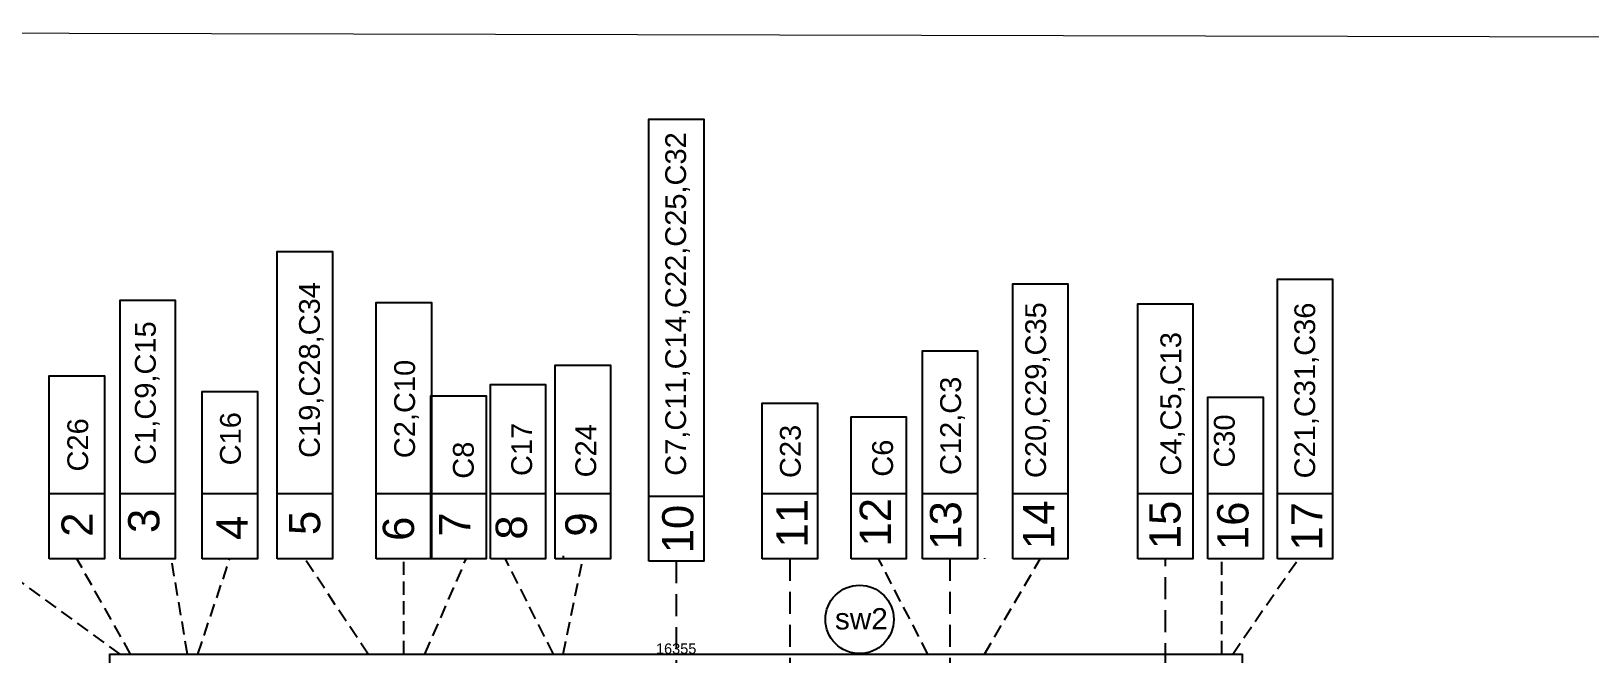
# Model space of a CAD drawing. Header units: millimetres. Extents: x -1932176 to 78768, y -1967 to 1266654.
# Drawn here: x -291883 to -269378, y 533178 to 542171 of the extents above; entities that cross this region are included whole.
import ezdxf

# ---------------------------------------------------------------- set-up
doc = ezdxf.new("R2010")
doc.units = ezdxf.units.MM
doc.linetypes.add('DASHDOTX2', pattern=[50.8, 25.4, -12.7, 0, -12.7])
doc.linetypes.add('DASHED2', pattern=[9.525, 6.35, -3.175])
doc.layers.add('CENTERLINE', color=251, linetype='DASHDOTX2', lineweight=15)
doc.layers.add('SHEET', color=7, linetype='Continuous', lineweight=13)
doc.styles.get("Standard").update_dxf_attribs({"font": 'arial.ttf'})
doc.dimstyles.new('ISO-25', dxfattribs={"dimtxt": 150, "dimasz": 2.5, "dimexe": 1.25, "dimexo": 0.625, "dimtad": 1, "dimtxsty": 'Standard', "dimcen": 2.5, "dimadec": 0, "dimazin": 0, "dimtfac": 1, "dimtmove": 0, "dimatfit": 3, "dimfxl": 1, "dimarcsym": 0})

# ---------------------------------------------------------------- blocks, each defined once
blk = doc.blocks.new('*D165')
at = {"color": 0, "lineweight": -2, "ltscale": 30, "transparency": 16777216}
for p, q in [((-290748, 528632), (-290748, 533176)), ((-290745, 533174), (-274396, 533174)), ((-274393, 528632), (-274393, 533176))]:
    blk.add_line(p, q, dxfattribs=at)
at = {"color": 0, "ltscale": 30, "transparency": 16777216}
for points in [[(-290745, 533175), (-290745, 533174), (-290748, 533174)], [(-274396, 533175), (-274396, 533174), (-274393, 533174)]]:
    blk.add_solid(points, dxfattribs=at)
at = {"layer": 'Defpoints', "color": 0, "ltscale": 30, "transparency": 16777216}
for p in [(-274393, 533174), (-290748, 528631), (-274393, 528631)]:
    blk.add_point(p, dxfattribs=at)
at = {"color": 0, "ltscale": 30, "transparency": 16777216, "insert": (-282570, 533252), "char_height": 150, "attachment_point": 5}
blk.add_mtext('16355', dxfattribs=at)

msp = doc.modelspace()

# ---------------------------------------------------------------- linework, layer by layer
at = {"color": 252, "ltscale": 30}
for p, q in [((-291620.81481, 535492.26341), (-290824.86277, 535492.26341)), ((-290599.0642, 535492.26341), (-289803.11216, 535492.26341)), ((-289412.94212, 535492.26341), (-288616.99008, 535492.26341)), ((-288330.37518, 535492.26341), (-287534.42314, 535492.26341)), ((-286899.93876, 535492.26341), (-286103.98672, 535492.26341)), ((-286111.60088, 535492.26341), (-285315.64884, 535492.26341)), ((-285251.46241, 535492.26341), (-284455.51037, 535492.26341)), ((-284315.4855, 535492.26341), (-283519.53346, 535492.26341)), ((-282966.05451, 535456.92681), (-282170.10247, 535456.92681)), ((-281326.88189, 535492.26341), (-280530.92985, 535492.26341)), ((-280045.3391, 535492.26341), (-279249.38706, 535492.26341)), ((-279015.60076, 535492.26341), (-278219.64872, 535492.26341)), ((-277711.40483, 535492.26341), (-276915.45279, 535492.26341)), ((-275905.12478, 535492.26341), (-275109.17274, 535492.26341)), ((-274892.17974, 535492.26341), (-274096.2277, 535492.26341)), ((-273888.19619, 535492.26341), (-273092.24415, 535492.26341))]:
    msp.add_line(p, q, dxfattribs=at)
at = {"color": 252, "linetype": 'DASHED2', "ltscale": 30}
for p, q in [((-290597.57079, 533174.41948), (-292490.0404, 534549.69453)), ((-290446.84728, 533174.41948), (-291222.83879, 534549.69453)), ((-289625.48294, 533174.41948), (-289859.02354, 534549.69453)), ((-289476.99324, 533174.41948), (-289014.9661, 534549.69453)), ((-287016.18378, 533174.41948), (-287932.39916, 534549.69453)), ((-286501.96274, 533174.41948), (-286501.96274, 534549.69453)), ((-286196.96274, 533174.41948), (-285601.18105, 534549.69453)), ((-284342.8964, 533174.41948), (-285035.90044, 534549.69453)), ((-284203.4617, 534593.33558), (-284203.4617, 534549.69453)), ((-284203.4617, 533174.41948), (-283917.50948, 534549.69453)), ((-278935.40483, 533174.41948), (-279647.36308, 534549.69453)), ((-278116.18378, 534561.45625), (-278116.18378, 534549.69453)), ((-278116.18378, 533174.41948), (-277313.42881, 534549.69453)), ((-274689.80403, 533174.41948), (-274689.80403, 534549.69453)), ((-274534.5514, 533174.41948), (-273586.17584, 534549.69453))]:
    msp.add_line(p, q, dxfattribs=at)
at = {"color": 252, "linetype": 'DASHED2', "ltscale": 50}
for p, q in [((-282568.07849, 534514.35793), (-282568.07849, 501582.92099)), ((-280928.90587, 534549.69453), (-280928.90587, 501582.92099)), ((-278617.62474, 534549.69453), (-278617.62474, 501582.92099)), ((-275507.14876, 501582.92099), (-275507.14876, 534549.69453))]:
    msp.add_line(p, q, dxfattribs=at)
at = {"color": 252, "ltscale": 30}
for points in [[(-282966.05451, 534514.35793), (-282966.05451, 540902.65937), (-282170.10247, 540902.65937), (-282170.10247, 534514.35793)], [(-288330.37518, 534549.69453), (-288330.37518, 538988.04553), (-287534.42314, 538988.04553), (-287534.42314, 534549.69453)], [(-273888.19619, 534549.69453), (-273888.19619, 538588.90098), (-273092.24415, 538588.90098), (-273092.24415, 534549.69453)], [(-277711.40483, 534549.69453), (-277711.40483, 538524.12345), (-276915.45279, 538524.12345), (-276915.45279, 534549.69453)], [(-290599.0642, 534549.69453), (-290599.0642, 538286.28778), (-289803.11216, 538286.28778), (-289803.11216, 534549.69453)], [(-286899.93876, 534549.69453), (-286899.93876, 538253.89863), (-286103.98672, 538253.89863), (-286103.98672, 534549.69453)], [(-275905.12478, 534549.69453), (-275905.12478, 538232.62417), (-275109.17274, 538232.62417), (-275109.17274, 534549.69453)], [(-279015.60076, 534549.69453), (-279015.60076, 537552.45816), (-278219.64872, 537552.45816), (-278219.64872, 534549.69453)], [(-284315.4855, 534549.69453), (-284315.4855, 537347.01165), (-283519.53346, 537347.01165), (-283519.53346, 534549.69453)], [(-291620.81481, 534549.69453), (-291620.81481, 537193.23702), (-290824.86277, 537193.23702), (-290824.86277, 534549.69453)], [(-289412.94212, 534549.69453), (-289412.94212, 536969.14155), (-288616.99008, 536969.14155), (-288616.99008, 534549.69453)], [(-285251.46241, 534549.69453), (-285251.46241, 537066.30824), (-284455.51037, 537066.30824), (-284455.51037, 534549.69453)], [(-286111.60088, 534549.69453), (-286111.60088, 536904.36402), (-285315.64884, 536904.36402), (-285315.64884, 534549.69453)], [(-281326.88189, 534549.69453), (-281326.88189, 536796.71875), (-280530.92985, 536796.71875), (-280530.92985, 534549.69453)], [(-274892.17974, 534549.69453), (-274892.17974, 536883.08879), (-274096.2277, 536883.08879), (-274096.2277, 534549.69453)], [(-280045.3391, 534549.69453), (-280045.3391, 536602.38538), (-279249.38706, 536602.38538), (-279249.38706, 534549.69453)]]:
    msp.add_lwpolyline(points, close=True, dxfattribs=at)
msp.add_circle((-279922.11309, 533675.63275), 493.80749, dxfattribs=at)
at = {"layer": 'SHEET'}
msp.add_lwpolyline([(-303640.25146, 542171.33993), (-250318.1175, 542046.81282), (-250318.1175, 498524.14947), (-303640.25146, 498648.67658)], close=True, dxfattribs=at)

# ---------------------------------------------------------------- texts
at = {"color": 252, "ltscale": 30}
msp.add_text('sw2', height=307.251906, dxfattribs=at).set_placement((-280277.15609, 533530.91395))
at = {"color": 252, "ltscale": 30, "char_height": 300, "attachment_point": 1, "rotation": 90}
for s, width, insert in [('C7,C11,C14,C22,C25,C32', 270.1012923, (-282727.35052, 535749.89778)), ('C20,C29,C35', 487.3120889, (-277530.07688, 535716.70363)), ('C1,C9,C15', 36.02132, (-290384.5159, 535908.18528)), ('C4,C5,C13', 151.7357849, (-275578.04935, 535752.71172)), ('C2,C10', 61.8731284, (-286640.66993, 536004.08132)), ('C12,C3', 92.1712337, (-278757.61455, 535760.30705)), ('C16', 56.9027092, (-289156.32738, 535900.13106)), ('C30', 275.5401001, (-274805.60195, 535867.36873)), ('C17', 17.5909182, (-284950.77443, 535746.42426)), ('C23', 858.3676802, (-281071.82146, 535717.08453)), ('C8', 10.410783, (-285793.02042, 535706.94674))]:
    msp.add_mtext_dynamic_manual_height_columns(s, width=width, gutter_width=12.5, heights=[0], dxfattribs=dict(at, insert=insert))
for s, insert in [('C19,C28,C34', (-288014.64247, 536007.79895)), ('C21,C31,C36', (-273643.94512, 535712.13583)), ('C24', (-284025.12271, 535726.42807)), ('C6', (-279739.40798, 535736.27152))]:
    msp.add_mtext(s, dxfattribs=dict(at, insert=insert))
at = {"color": 252, "linetype": 'DASHED2', "ltscale": 30, "insert": (-291360.54837, 535811.77086), "char_height": 300, "attachment_point": 1, "rotation": 90}
msp.add_mtext_dynamic_manual_height_columns('C26', width=2981.5766044, gutter_width=12.5, heights=[0], dxfattribs=at)
at = {"layer": 'CENTERLINE'}
for s, height, p in [('12', 451.238833, (-279468.22651, 534727.72458)), ('2', 451.23883, (-290993.74021, 534869.15439)), ('3', 451.23883, (-290031.78404, 534922.76889)), ('5', 451.23883, (-287709.7733, 534893.02861)), ('7', 451.23883, (-285542.16383, 534870.86938)), ('9', 451.23883, (-283719.12132, 534870.86938)), ('10', 451.238833, (-282321.31201, 534630.07068)), ('11', 451.238833, (-280672.23078, 534712.93902)), ('13', 451.238833, (-278454.14939, 534681.97097)), ('14', 451.238833, (-277109.86331, 534691.23348)), ('15', 451.238833, (-275287.6268, 534688.98294)), ('16', 451.238833, (-274306.73158, 534676.64125)), ('17', 451.238833, (-273237.93868, 534668.93626)), ('4', 451.23883, (-288757.76223, 534823.60112)), ('6', 451.23883, (-286354.41905, 534809.10867)), ('8', 451.23883, (-284725.44064, 534827.15739))]:
    msp.add_text(s, height=height, rotation=90, dxfattribs=at).set_placement(p)

# ---------------------------------------------------------------- dimensions: what is measured, and where the dimension line sits
at = {"color": 252, "ltscale": 30}
dim = msp.add_linear_dim(base=(-274393.12423, 533174.41948), p1=(-290747.57079, 528631.33008), p2=(-274393.12423, 528631.33008), text='16355', dimstyle='ISO-25', dxfattribs=at)
dim.commit()
dim.dimension.update_dxf_attribs({"geometry": '*D165', "text_midpoint": (-282570.34751, 533251.68158)})

doc.saveas('drawing.dxf')
